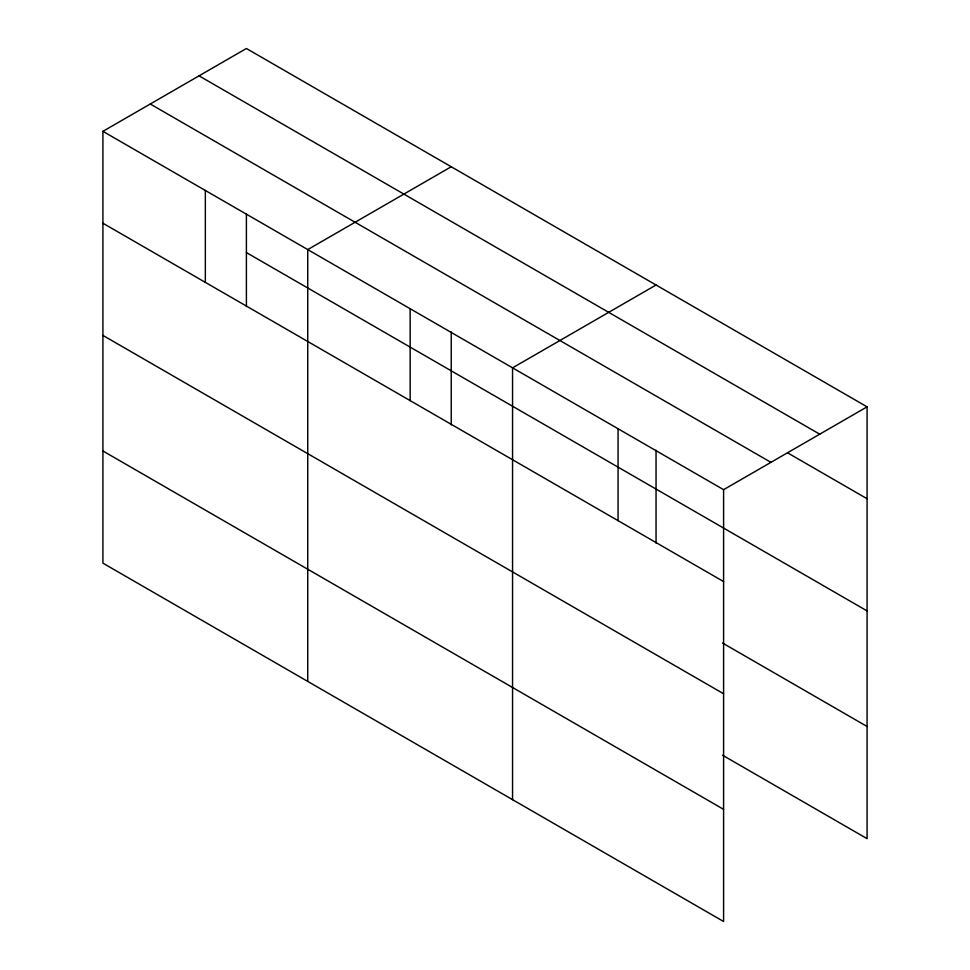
<?xml version="1.0" encoding="UTF-8"?>
<svg xmlns="http://www.w3.org/2000/svg" width="970" height="970" viewBox="0 0 970 970"><rect width="100%" height="100%" fill="white"/><g stroke="black" fill="none" stroke-linecap="round" stroke-linejoin="round"><path stroke-width="1.45" d="M451.232 331.934L451.232 424.86M656.047 450.189L656.047 543.115M723.596 693.756L723.596 489.68L102.917 131.338L102.917 563.158L723.596 921.5L723.596 693.756L102.917 335.414M102.917 131.338L246.404 48.5L867.083 406.842L867.083 838.662L722.492 755.181M451.232 166.755L307.745 249.593L307.745 681.413M656.047 285.01L512.56 367.848L512.56 799.668M723.596 489.68L867.083 406.842M199.056 75.842L819.723 434.184M787.616 452.857L867.083 498.738M150.277 104.008L770.944 462.35M246.404 252.576L867.083 610.906M102.917 223.233L723.596 581.576M722.492 643.001L867.083 726.481M102.917 450.989L723.596 809.332M618.072 428.764L618.072 520.66M410.152 308.727L410.152 400.622M246.404 213.679L246.404 306.605M205.337 190.472L205.337 282.367"/></g></svg>
